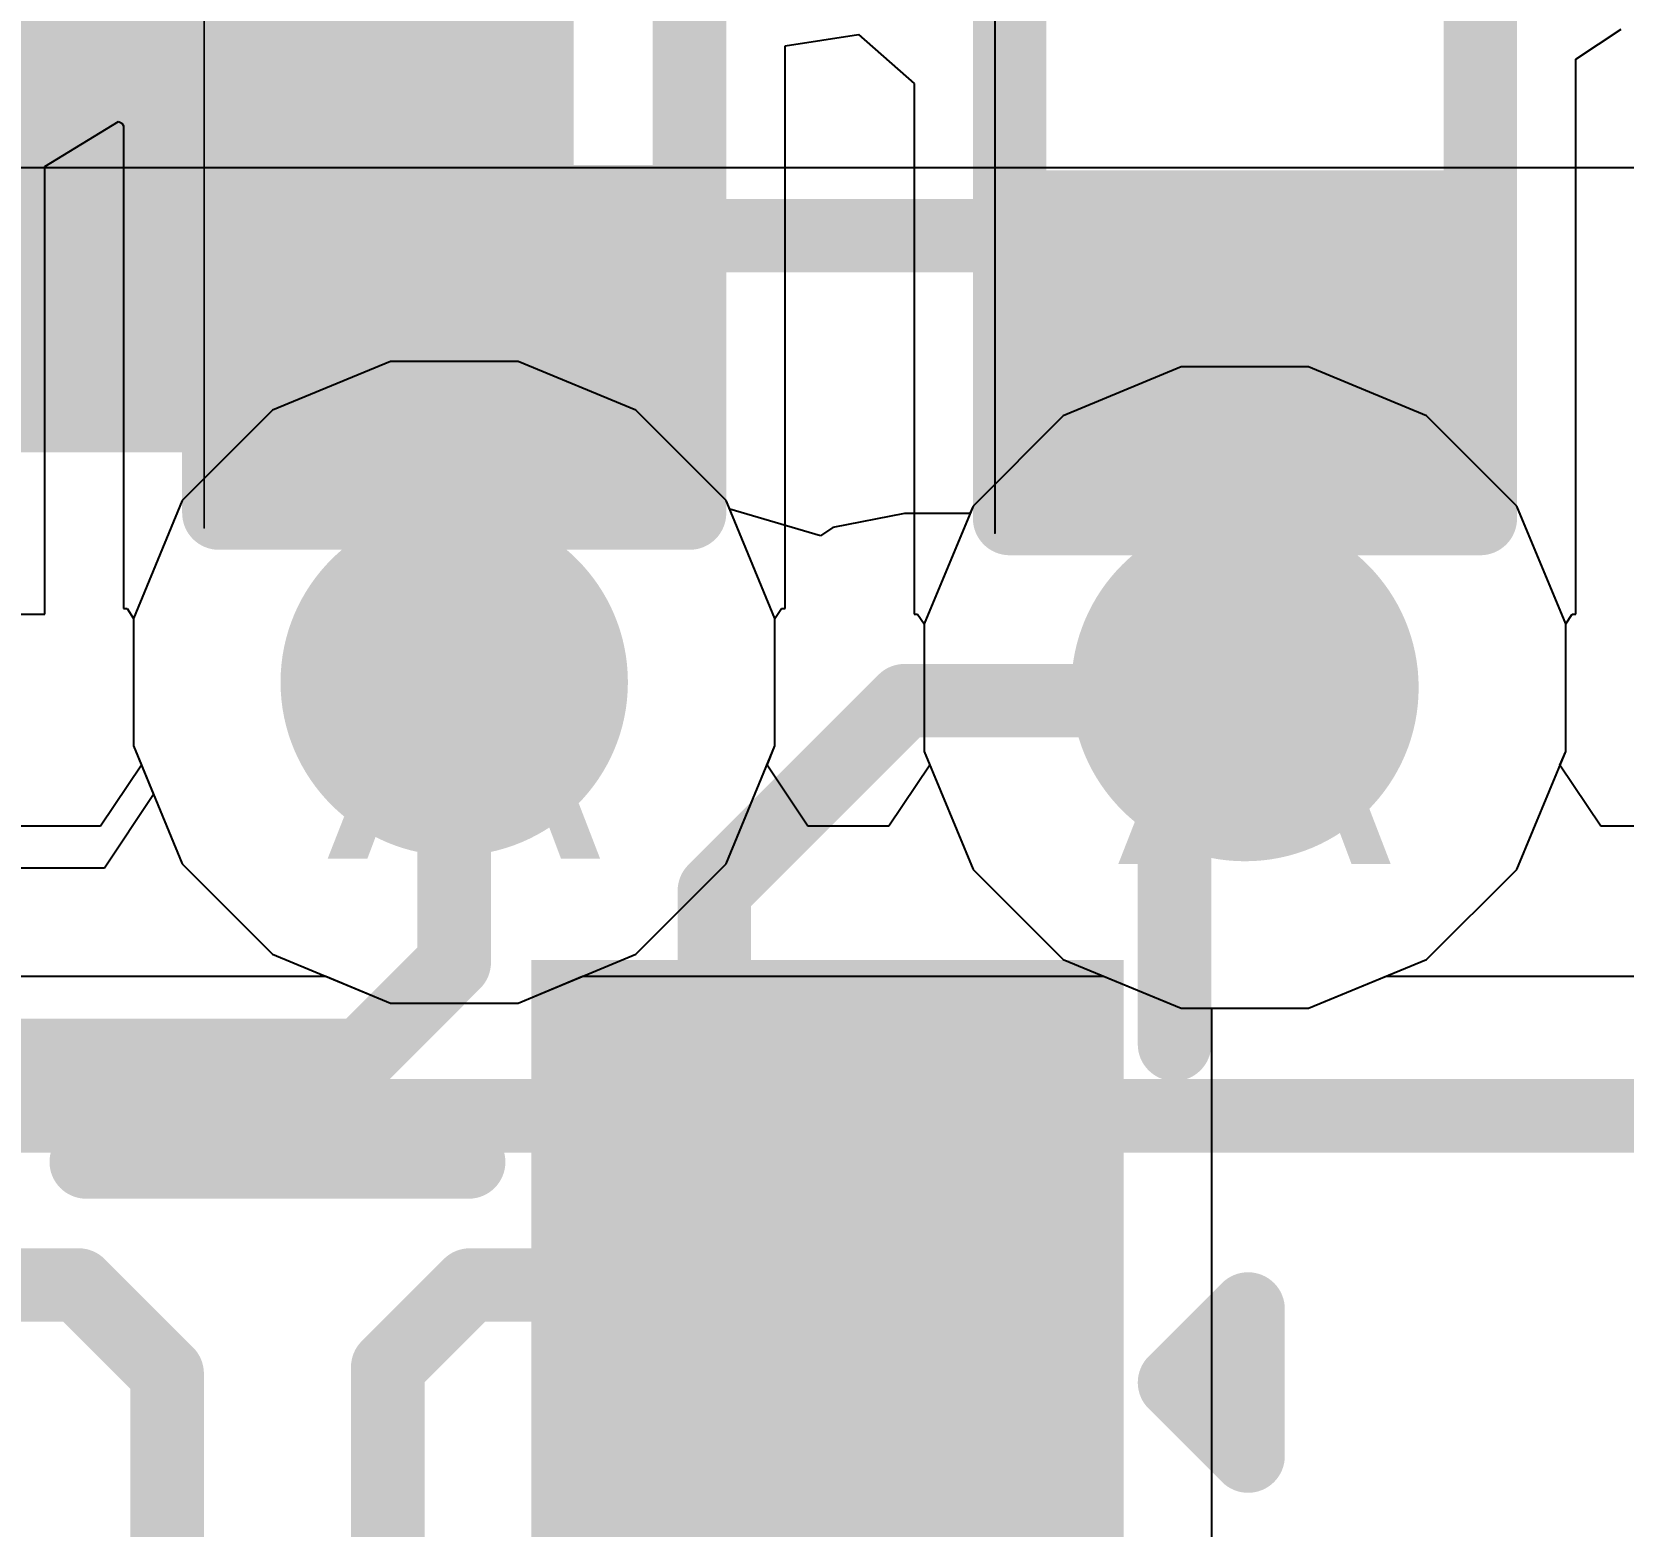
# Model space of a CAD drawing. Header units: inches. Extents: x 0 to 208, y 0 to 213.
# Drawn here: x 4.8709 to 4.9791, y 0.1986 to 0.3002 of the extents above; entities that cross this region are included whole.
import ezdxf

# ---------------------------------------------------------------- set-up
doc = ezdxf.new("R2010")
doc.units = ezdxf.units.IN
doc.header["$MEASUREMENT"] = 0
for name, color, linetype in [('Bottom Layer', 5, 'Continuous'), ('Bottom Overlay', 54, 'Continuous'), ('Bottom Paste', 16, 'Continuous'), ('Bottom Solder', 6, 'Continuous'), ('Drill Drawing', 1, 'Continuous'), ('L2_GND1', 16, 'Continuous'), ('L3_SIG1', 76, 'Continuous'), ('L4_PWR', 90, 'Continuous'), ('L5_GND2', 156, 'Continuous'), ('L6_SIG2', 130, 'Continuous'), ('L7_GND3', 216, 'Continuous'), ('Top Layer', 1, 'Continuous'), ('Top Overlay', 2, 'Continuous'), ('Top Paste', 8, 'Continuous'), ('Top Solder', 216, 'Continuous'), ('Via Holes', 16, 'Continuous')]:
    doc.layers.add(name, color=color, linetype=linetype)
doc.styles.add('Arial', font='', dxfattribs={"height": 0.2})
doc.styles.get('Arial').set_extended_font_data('Arial')

# ---------------------------------------------------------------- blocks, each defined once
blk = doc.blocks.new('SOT_23_B_4')
at = {"layer": 'Bottom Layer'}
for points in [[(-0.05354, 0.05748), (-0.02126, 0.05748), (-0.02126, 0.02126), (-0.05354, 0.02126)], [(-0.01614, -0.02126), (0.01614, -0.02126), (0.01614, -0.05748), (-0.01614, -0.05748)]]:
    blk.add_hatch(color=5, dxfattribs=at).paths.add_polyline_path(points)
at = {"layer": 'Bottom Paste'}
for points in [[(-0.05354, 0.05748), (-0.02126, 0.05748), (-0.02126, 0.02126), (-0.05354, 0.02126)], [(-0.01614, -0.02126), (0.01614, -0.02126), (0.01614, -0.05748), (-0.01614, -0.05748)]]:
    blk.add_hatch(color=16, dxfattribs=at).paths.add_polyline_path(points)
at = {"layer": 'Bottom Solder'}
for points in [[(-0.05754, 0.06148), (-0.01726, 0.06148), (-0.01726, 0.01726), (-0.05754, 0.01726)], [(-0.02014, -0.01726), (0.02014, -0.01726), (0.02014, -0.06148), (-0.02014, -0.06148)]]:
    blk.add_hatch(color=6, dxfattribs=at).paths.add_polyline_path(points)
at = {"layer": 'Bottom Overlay'}
for points in [[(-0.066, 0.051, 0.005, 0.005, 0), (-0.066, 0.041, 0.005, 0.005, 0)], [(-0.061, 0.046, 0.005, 0.005, 0), (-0.066, 0.051, 0.005, 0.005, 0)], [(-0.061, 0.046, 0.005, 0.005, 0), (-0.066, 0.041, 0.005, 0.005, 0)], [(0.013, 0.031, 0.005, 0.005, 0), (-0.013, 0.031, 0.005, 0.005, 0)], [(-0.061, 0.023, 0.005, 0.005, 0), (-0.061, -0.032, 0.005, 0.005, 0)], [(-0.022, -0.032, 0.005, 0.005, 0), (-0.061, -0.032, 0.005, 0.005, 0)]]:
    blk.add_lwpolyline(points, format="xyseb", dxfattribs=at)
for points in [[(-0.06725, 0.051, 0.0025, 0.0025, 1), (-0.06475, 0.051, 0.0025, 0.0025, 1)], [(-0.06725, 0.051, 0.0025, 0.0025, 1), (-0.06475, 0.051, 0.0025, 0.0025, 1)], [(-0.06225, 0.046, 0.0025, 0.0025, 1), (-0.05975, 0.046, 0.0025, 0.0025, 1)], [(-0.06225, 0.046, 0.0025, 0.0025, 1), (-0.05975, 0.046, 0.0025, 0.0025, 1)], [(-0.06725, 0.041, 0.0025, 0.0025, 1), (-0.06475, 0.041, 0.0025, 0.0025, 1)], [(-0.06725, 0.041, 0.0025, 0.0025, 1), (-0.06475, 0.041, 0.0025, 0.0025, 1)], [(-0.01425, 0.031, 0.0025, 0.0025, 1), (-0.01175, 0.031, 0.0025, 0.0025, 1)], [(0.01175, 0.031, 0.0025, 0.0025, 1), (0.01425, 0.031, 0.0025, 0.0025, 1)], [(-0.06225, 0.023, 0.0025, 0.0025, 1), (-0.05975, 0.023, 0.0025, 0.0025, 1)], [(-0.06225, -0.032, 0.0025, 0.0025, 1), (-0.05975, -0.032, 0.0025, 0.0025, 1)], [(-0.06225, -0.032, 0.0025, 0.0025, 1), (-0.05975, -0.032, 0.0025, 0.0025, 1)], [(-0.02325, -0.032, 0.0025, 0.0025, 1), (-0.02075, -0.032, 0.0025, 0.0025, 1)]]:
    blk.add_lwpolyline(points, format="xyseb", close=True, dxfattribs=at)
blk = doc.blocks.new('RES_0402_492')
at = {"layer": 'Top Layer'}
for points in [[(-0.0275, -0.0125), (-0.0275, 0.0125), (-0.0095, 0.0125), (-0.0095, -0.0125)], [(0.0095, -0.0125), (0.0095, 0.0125), (0.0275, 0.0125), (0.0275, -0.0125)]]:
    blk.add_hatch(color=1, dxfattribs=at).paths.add_polyline_path(points)
at = {"layer": 'Top Paste'}
for points in [[(-0.0275, -0.0125), (-0.0275, 0.0125), (-0.0095, 0.0125), (-0.0095, -0.0125)], [(0.0095, -0.0125), (0.0095, 0.0125), (0.0275, 0.0125), (0.0275, -0.0125)]]:
    blk.add_hatch(color=8, dxfattribs=at).paths.add_polyline_path(points)
at = {"layer": 'Top Solder'}
for points in [[(-0.02967, -0.01467), (-0.02967, 0.01466), (-0.00733, 0.01466), (-0.00733, -0.01467)], [(0.00733, -0.01467), (0.00733, 0.01466), (0.02967, 0.01466), (0.02967, -0.01467)]]:
    blk.add_hatch(color=216, dxfattribs=at).paths.add_polyline_path(points)
at = {"layer": 'Top Overlay'}
for points in [[(0.031, 0.016, 0.005, 0.005, 0), (-0.031, 0.016, 0.005, 0.005, 0)], [(-0.031, -0.016, 0.005, 0.005, 0), (-0.031, 0.016, 0.005, 0.005, 0)], [(0.031, -0.016, 0.005, 0.005, 0), (0.031, 0.016, 0.005, 0.005, 0)], [(0.031, -0.016, 0.005, 0.005, 0), (-0.031, -0.016, 0.005, 0.005, 0)], [(0.032, -0.017, 0.000127, 0.000127, 0), (-0.032, -0.017, 0.000127, 0.000127, 0)]]:
    blk.add_lwpolyline(points, format="xyseb", dxfattribs=at)
for points in [[(-0.03225, 0.016, 0.0025, 0.0025, 1), (-0.02975, 0.016, 0.0025, 0.0025, 1)], [(-0.03225, 0.016, 0.0025, 0.0025, 1), (-0.02975, 0.016, 0.0025, 0.0025, 1)], [(0.02975, 0.016, 0.0025, 0.0025, 1), (0.03225, 0.016, 0.0025, 0.0025, 1)], [(0.02975, 0.016, 0.0025, 0.0025, 1), (0.03225, 0.016, 0.0025, 0.0025, 1)], [(-0.03225, -0.016, 0.0025, 0.0025, 1), (-0.02975, -0.016, 0.0025, 0.0025, 1)], [(-0.03225, -0.016, 0.0025, 0.0025, 1), (-0.02975, -0.016, 0.0025, 0.0025, 1)], [(0.02975, -0.016, 0.0025, 0.0025, 1), (0.03225, -0.016, 0.0025, 0.0025, 1)], [(0.02975, -0.016, 0.0025, 0.0025, 1), (0.03225, -0.016, 0.0025, 0.0025, 1)], [(-0.03203, -0.017, 0.0000635, 0.0000635, 1), (-0.03197, -0.017, 0.0000635, 0.0000635, 1)], [(0.03197, -0.017, 0.0000635, 0.0000635, 1), (0.03203, -0.017, 0.0000635, 0.0000635, 1)]]:
    blk.add_lwpolyline(points, format="xyseb", close=True, dxfattribs=at)
blk = doc.blocks.new('RES_0402_493')
at = {"layer": 'Top Layer'}
for points in [[(-0.0275, -0.0125), (-0.0275, 0.0125), (-0.0095, 0.0125), (-0.0095, -0.0125)], [(0.0095, -0.0125), (0.0095, 0.0125), (0.0275, 0.0125), (0.0275, -0.0125)]]:
    blk.add_hatch(color=1, dxfattribs=at).paths.add_polyline_path(points)
at = {"layer": 'Top Paste'}
for points in [[(-0.0275, -0.0125), (-0.0275, 0.0125), (-0.0095, 0.0125), (-0.0095, -0.0125)], [(0.0095, -0.0125), (0.0095, 0.0125), (0.0275, 0.0125), (0.0275, -0.0125)]]:
    blk.add_hatch(color=8, dxfattribs=at).paths.add_polyline_path(points)
at = {"layer": 'Top Solder'}
for points in [[(-0.02967, -0.01466), (-0.02967, 0.01467), (-0.00733, 0.01467), (-0.00733, -0.01466)], [(0.00733, -0.01466), (0.00733, 0.01467), (0.02967, 0.01467), (0.02967, -0.01466)]]:
    blk.add_hatch(color=216, dxfattribs=at).paths.add_polyline_path(points)
at = {"layer": 'Top Overlay'}
for points in [[(0.031, 0.016, 0.005, 0.005, 0), (-0.031, 0.016, 0.005, 0.005, 0)], [(-0.031, -0.016, 0.005, 0.005, 0), (-0.031, 0.016, 0.005, 0.005, 0)], [(0.031, -0.016, 0.005, 0.005, 0), (0.031, 0.016, 0.005, 0.005, 0)], [(0.031, -0.016, 0.005, 0.005, 0), (-0.031, -0.016, 0.005, 0.005, 0)], [(0.032, -0.017, 0.000127, 0.000127, 0), (-0.032, -0.017, 0.000127, 0.000127, 0)]]:
    blk.add_lwpolyline(points, format="xyseb", dxfattribs=at)
for points in [[(-0.03225, 0.016, 0.0025, 0.0025, 1), (-0.02975, 0.016, 0.0025, 0.0025, 1)], [(-0.03225, 0.016, 0.0025, 0.0025, 1), (-0.02975, 0.016, 0.0025, 0.0025, 1)], [(0.02975, 0.016, 0.0025, 0.0025, 1), (0.03225, 0.016, 0.0025, 0.0025, 1)], [(0.02975, 0.016, 0.0025, 0.0025, 1), (0.03225, 0.016, 0.0025, 0.0025, 1)], [(-0.03225, -0.016, 0.0025, 0.0025, 1), (-0.02975, -0.016, 0.0025, 0.0025, 1)], [(-0.03225, -0.016, 0.0025, 0.0025, 1), (-0.02975, -0.016, 0.0025, 0.0025, 1)], [(0.02975, -0.016, 0.0025, 0.0025, 1), (0.03225, -0.016, 0.0025, 0.0025, 1)], [(0.02975, -0.016, 0.0025, 0.0025, 1), (0.03225, -0.016, 0.0025, 0.0025, 1)], [(-0.03203, -0.017, 0.0000635, 0.0000635, 1), (-0.03197, -0.017, 0.0000635, 0.0000635, 1)], [(0.03197, -0.017, 0.0000635, 0.0000635, 1), (0.03203, -0.017, 0.0000635, 0.0000635, 1)]]:
    blk.add_lwpolyline(points, format="xyseb", close=True, dxfattribs=at)
blk = doc.blocks.new('HX20012_6A_______530')
at = {"layer": 'Top Overlay'}
blk.add_lwpolyline([(-0.16, 0.108, 0.005, 0.005, 0), (0.16, 0.108, 0.005, 0.005, 0)], format="xyseb", dxfattribs=at)

msp = doc.modelspace()

# ---------------------------------------------------------------- hatches: boundary and pattern name
at = {"layer": 'Bottom Layer'}
h = msp.add_hatch(color=5, dxfattribs=at)
edge = h.paths.add_edge_path()
edge.add_arc((4.89962, 0.256), 0.01181, 0, 360)
h = msp.add_hatch(color=5, dxfattribs=at)
edge = h.paths.add_edge_path()
edge.add_arc((4.95339, 0.25563), 0.01181, 0, 360)
at = {"layer": 'L2_GND1'}
h = msp.add_hatch(color=16, dxfattribs=at)
edge = h.paths.add_edge_path()
edge.add_arc((4.89962, 0.256), 0.01181, 0, 360)
h = msp.add_hatch(color=16, dxfattribs=at)
edge = h.paths.add_edge_path()
edge.add_arc((4.95339, 0.25563), 0.01181, 0, 360)
at = {"layer": 'L3_SIG1'}
h = msp.add_hatch(color=76, dxfattribs=at)
edge = h.paths.add_edge_path()
edge.add_arc((4.89962, 0.256), 0.01181, 0, 360)
h = msp.add_hatch(color=76, dxfattribs=at)
edge = h.paths.add_edge_path()
edge.add_arc((4.95339, 0.25563), 0.01181, 0, 360)
at = {"layer": 'L4_PWR'}
h = msp.add_hatch(color=90, dxfattribs=at)
edge = h.paths.add_edge_path()
edge.add_arc((4.89962, 0.256), 0.01181, 0, 360)
h = msp.add_hatch(color=90, dxfattribs=at)
edge = h.paths.add_edge_path()
edge.add_arc((4.95339, 0.25563), 0.01181, 0, 360)
at = {"layer": 'L5_GND2'}
h = msp.add_hatch(color=156, dxfattribs=at)
edge = h.paths.add_edge_path()
edge.add_arc((4.89962, 0.256), 0.01181, 0, 360)
h = msp.add_hatch(color=156, dxfattribs=at)
edge = h.paths.add_edge_path()
edge.add_arc((4.95339, 0.25563), 0.01181, 0, 360)
at = {"layer": 'L6_SIG2'}
h = msp.add_hatch(color=130, dxfattribs=at)
edge = h.paths.add_edge_path()
edge.add_arc((4.89962, 0.256), 0.01181, 0, 360)
h = msp.add_hatch(color=130, dxfattribs=at)
edge = h.paths.add_edge_path()
edge.add_arc((4.95339, 0.25563), 0.01181, 0, 360)
at = {"layer": 'L7_GND3'}
h = msp.add_hatch(color=216, dxfattribs=at)
edge = h.paths.add_edge_path()
edge.add_arc((4.89962, 0.256), 0.01181, 0, 360)
h = msp.add_hatch(color=216, dxfattribs=at)
edge = h.paths.add_edge_path()
edge.add_arc((4.95339, 0.25563), 0.01181, 0, 360)
at = {"layer": 'Top Layer'}
h = msp.add_hatch(color=1, dxfattribs=at)
edge = h.paths.add_edge_path()
edge.add_arc((4.89962, 0.256), 0.01181, 0, 360)
h = msp.add_hatch(color=1, dxfattribs=at)
edge = h.paths.add_edge_path()
edge.add_arc((4.95339, 0.25563), 0.01181, 0, 360)
at = {"layer": 'Via Holes'}
h = msp.add_hatch(color=7, dxfattribs=at)
edge = h.paths.add_edge_path()
edge.add_arc((4.89962, 0.256), 0.00591, 0, 360)
h = msp.add_hatch(color=7, dxfattribs=at)
edge = h.paths.add_edge_path()
edge.add_arc((4.95339, 0.25563), 0.00591, 0, 360)

# ---------------------------------------------------------------- linework, layer by layer
at = {"layer": 'Bottom Layer'}
for p, q in [((4.89528, 0.27781), (4.88727, 0.27449)), ((4.90396, 0.27781), (4.89528, 0.27781)), ((4.91198, 0.27449), (4.90396, 0.27781)), ((4.94905, 0.27744), (4.94103, 0.27412)), ((4.95772, 0.27744), (4.94905, 0.27744)), ((4.96574, 0.27412), (4.95772, 0.27744)), ((4.88727, 0.27449), (4.88113, 0.26835)), ((4.91811, 0.26835), (4.91198, 0.27449)), ((4.94103, 0.27412), (4.9349, 0.26798)), ((4.97188, 0.26798), (4.96574, 0.27412)), ((4.88113, 0.26835), (4.87781, 0.26033)), ((4.91835, 0.26777), (4.91811, 0.26835)), ((4.92452, 0.26595), (4.91835, 0.26777)), ((4.93024, 0.26748), (4.92536, 0.26651)), ((4.93469, 0.26748), (4.93024, 0.26748)), ((4.9349, 0.26798), (4.93469, 0.26748)), ((4.9752, 0.25997), (4.97188, 0.26798)), ((4.92536, 0.26651), (4.92452, 0.26595)), ((4.87781, 0.26033), (4.87781, 0.25166)), ((4.9752, 0.25129), (4.9752, 0.25997)), ((4.87781, 0.25166), (4.87918, 0.24836)), ((4.97188, 0.24327), (4.9752, 0.25129)), ((4.87918, 0.24836), (4.87584, 0.24336)), ((4.87584, 0.24336), (4.86871, 0.24336)), ((4.96574, 0.23714), (4.97188, 0.24327)), ((4.95772, 0.23382), (4.96574, 0.23714)), ((4.95114, 0.19095), (4.95114, 0.23382)), ((4.95114, 0.23382), (4.95772, 0.23382))]:
    msp.add_line(p, q, dxfattribs=at)
for points in [[(4.89962, 0.23694, 0.005, 0.005, 0), (4.89962, 0.256, 0.005, 0.005, 0)], [(4.9525, 0.25474, 0.005, 0.005, 0), (4.95339, 0.25563, 0.005, 0.005, 0)], [(4.91731, 0.24181, 0.005, 0.005, 0), (4.93024, 0.25474, 0.005, 0.005, 0)], [(4.93024, 0.25474, 0.005, 0.005, 0), (4.9525, 0.25474, 0.005, 0.005, 0)], [(4.91731, 0.22269, 0.005, 0.005, 0), (4.91731, 0.24181, 0.005, 0.005, 0)], [(4.8933, 0.23061, 0.005, 0.005, 0), (4.89962, 0.23694, 0.005, 0.005, 0)], [(4.86384, 0.23061, 0.005, 0.005, 0), (4.8933, 0.23061, 0.005, 0.005, 0)], [(4.91731, 0.22269, 0.005, 0.005, 0), (4.925, 0.215, 0.005, 0.005, 0)], [(4.8502, 0.215, 0.005, 0.005, 0), (4.87408, 0.215, 0.005, 0.005, 0)], [(4.87408, 0.215, 0.005, 0.005, 0), (4.8801, 0.20898, 0.005, 0.005, 0)], [(4.8951, 0.20942, 0.005, 0.005, 0), (4.90068, 0.215, 0.005, 0.005, 0)], [(4.90068, 0.215, 0.005, 0.005, 0), (4.925, 0.215, 0.005, 0.005, 0)], [(4.8801, 0.1791, 0.005, 0.005, 0), (4.8801, 0.20898, 0.005, 0.005, 0)], [(4.8951, 0.1791, 0.005, 0.005, 0), (4.8951, 0.20942, 0.005, 0.005, 0)]]:
    msp.add_lwpolyline(points, format="xyseb", dxfattribs=at)
for points in [[(4.89837, 0.256, 0.0025, 0.0025, 1), (4.90087, 0.256, 0.0025, 0.0025, 1)], [(4.95214, 0.25563, 0.0025, 0.0025, 1), (4.95464, 0.25563, 0.0025, 0.0025, 1)], [(4.92899, 0.25474, 0.0025, 0.0025, 1), (4.93149, 0.25474, 0.0025, 0.0025, 1)], [(4.92899, 0.25474, 0.0025, 0.0025, 1), (4.93149, 0.25474, 0.0025, 0.0025, 1)], [(4.95125, 0.25474, 0.0025, 0.0025, 1), (4.95375, 0.25474, 0.0025, 0.0025, 1)], [(4.95125, 0.25474, 0.0025, 0.0025, 1), (4.95375, 0.25474, 0.0025, 0.0025, 1)], [(4.91606, 0.24181, 0.0025, 0.0025, 1), (4.91856, 0.24181, 0.0025, 0.0025, 1)], [(4.91606, 0.24181, 0.0025, 0.0025, 1), (4.91856, 0.24181, 0.0025, 0.0025, 1)], [(4.89837, 0.23694, 0.0025, 0.0025, 1), (4.90087, 0.23694, 0.0025, 0.0025, 1)], [(4.89837, 0.23694, 0.0025, 0.0025, 1), (4.90087, 0.23694, 0.0025, 0.0025, 1)], [(4.89205, 0.23061, 0.0025, 0.0025, 1), (4.89455, 0.23061, 0.0025, 0.0025, 1)], [(4.89205, 0.23061, 0.0025, 0.0025, 1), (4.89455, 0.23061, 0.0025, 0.0025, 1)], [(4.91606, 0.22269, 0.0025, 0.0025, 1), (4.91856, 0.22269, 0.0025, 0.0025, 1)], [(4.91606, 0.22269, 0.0025, 0.0025, 1), (4.91856, 0.22269, 0.0025, 0.0025, 1)], [(4.87283, 0.215, 0.0025, 0.0025, 1), (4.87533, 0.215, 0.0025, 0.0025, 1)], [(4.87283, 0.215, 0.0025, 0.0025, 1), (4.87533, 0.215, 0.0025, 0.0025, 1)], [(4.89943, 0.215, 0.0025, 0.0025, 1), (4.90193, 0.215, 0.0025, 0.0025, 1)], [(4.89943, 0.215, 0.0025, 0.0025, 1), (4.90193, 0.215, 0.0025, 0.0025, 1)], [(4.92375, 0.215, 0.0025, 0.0025, 1), (4.92625, 0.215, 0.0025, 0.0025, 1)], [(4.92375, 0.215, 0.0025, 0.0025, 1), (4.92625, 0.215, 0.0025, 0.0025, 1)], [(4.87885, 0.20898, 0.0025, 0.0025, 1), (4.88135, 0.20898, 0.0025, 0.0025, 1)], [(4.87885, 0.20898, 0.0025, 0.0025, 1), (4.88135, 0.20898, 0.0025, 0.0025, 1)], [(4.89385, 0.20942, 0.0025, 0.0025, 1), (4.89635, 0.20942, 0.0025, 0.0025, 1)], [(4.89385, 0.20942, 0.0025, 0.0025, 1), (4.89635, 0.20942, 0.0025, 0.0025, 1)]]:
    msp.add_lwpolyline(points, format="xyseb", close=True, dxfattribs=at)
at = {"layer": 'L2_GND1'}
for p, q in [((4.89528, 0.27781), (4.88727, 0.27449)), ((4.90396, 0.27781), (4.89528, 0.27781)), ((4.91198, 0.27449), (4.90396, 0.27781)), ((4.94905, 0.27744), (4.94103, 0.27412)), ((4.95772, 0.27744), (4.94905, 0.27744)), ((4.96574, 0.27412), (4.95772, 0.27744)), ((4.88727, 0.27449), (4.88113, 0.26835)), ((4.91811, 0.26835), (4.91198, 0.27449)), ((4.94103, 0.27412), (4.9349, 0.26798)), ((4.97188, 0.26798), (4.96574, 0.27412)), ((4.88113, 0.26835), (4.87781, 0.26033)), ((4.92143, 0.26033), (4.91811, 0.26835)), ((4.9349, 0.26798), (4.93157, 0.25997)), ((4.9752, 0.25997), (4.97188, 0.26798)), ((4.87781, 0.26033), (4.87781, 0.25166)), ((4.92143, 0.25166), (4.92143, 0.26033)), ((4.93157, 0.25997), (4.93157, 0.25129)), ((4.9752, 0.25129), (4.9752, 0.25997)), ((4.87781, 0.25166), (4.88113, 0.24364)), ((4.91811, 0.24364), (4.92143, 0.25166)), ((4.93157, 0.25129), (4.9349, 0.24327)), ((4.97188, 0.24327), (4.9752, 0.25129)), ((4.88113, 0.24364), (4.88727, 0.23751)), ((4.91198, 0.23751), (4.91811, 0.24364)), ((4.9349, 0.24327), (4.94103, 0.23714)), ((4.96574, 0.23714), (4.97188, 0.24327)), ((4.88727, 0.23751), (4.89528, 0.23418)), ((4.90396, 0.23418), (4.91198, 0.23751)), ((4.94103, 0.23714), (4.94905, 0.23382)), ((4.95772, 0.23382), (4.96574, 0.23714)), ((4.89528, 0.23418), (4.90396, 0.23418)), ((4.94905, 0.23382), (4.95772, 0.23382))]:
    msp.add_line(p, q, dxfattribs=at)
at = {"layer": 'L3_SIG1'}
for p, q in [((4.89528, 0.27781), (4.88727, 0.27449)), ((4.90396, 0.27781), (4.89528, 0.27781)), ((4.91198, 0.27449), (4.90396, 0.27781)), ((4.94905, 0.27744), (4.94103, 0.27412)), ((4.95772, 0.27744), (4.94905, 0.27744)), ((4.96574, 0.27412), (4.95772, 0.27744)), ((4.88727, 0.27449), (4.88113, 0.26835)), ((4.91811, 0.26835), (4.91198, 0.27449)), ((4.94103, 0.27412), (4.9349, 0.26798)), ((4.97188, 0.26798), (4.96574, 0.27412)), ((4.88113, 0.26835), (4.87781, 0.26033)), ((4.92143, 0.26033), (4.91811, 0.26835)), ((4.9349, 0.26798), (4.93157, 0.25997)), ((4.9752, 0.25997), (4.97188, 0.26798)), ((4.87781, 0.26033), (4.87781, 0.25166)), ((4.92143, 0.25166), (4.92143, 0.26033)), ((4.93157, 0.25997), (4.93157, 0.25129)), ((4.9752, 0.25129), (4.9752, 0.25997)), ((4.87781, 0.25166), (4.87835, 0.25035)), ((4.92089, 0.25035), (4.92143, 0.25166)), ((4.93157, 0.25129), (4.93196, 0.25035)), ((4.97481, 0.25035), (4.9752, 0.25129)), ((4.87835, 0.25035), (4.87557, 0.2462)), ((4.92367, 0.2462), (4.92089, 0.25035)), ((4.93196, 0.25035), (4.92918, 0.2462)), ((4.97759, 0.2462), (4.97481, 0.25035)), ((4.87557, 0.2462), (4.86989, 0.2462)), ((4.92918, 0.2462), (4.92367, 0.2462)), ((5.094, 0.2462), (4.97759, 0.2462)), ((4.85604, 0.236), (4.8909, 0.236)), ((4.8909, 0.236), (4.89528, 0.23418)), ((4.90396, 0.23418), (4.90834, 0.236)), ((4.90834, 0.236), (4.94377, 0.236)), ((4.94377, 0.236), (4.94905, 0.23382)), ((4.95772, 0.23382), (4.963, 0.236)), ((4.963, 0.236), (5.094, 0.236)), ((4.89528, 0.23418), (4.90396, 0.23418)), ((4.94905, 0.23382), (4.95772, 0.23382))]:
    msp.add_line(p, q, dxfattribs=at)
at = {"layer": 'L4_PWR'}
for p, q in [((4.89528, 0.27781), (4.88727, 0.27449)), ((4.90396, 0.27781), (4.89528, 0.27781)), ((4.91198, 0.27449), (4.90396, 0.27781)), ((4.94905, 0.27744), (4.94103, 0.27412)), ((4.95772, 0.27744), (4.94905, 0.27744)), ((4.96574, 0.27412), (4.95772, 0.27744)), ((4.88727, 0.27449), (4.88113, 0.26835)), ((4.91811, 0.26835), (4.91198, 0.27449)), ((4.94103, 0.27412), (4.9349, 0.26798)), ((4.97188, 0.26798), (4.96574, 0.27412)), ((4.88113, 0.26835), (4.87781, 0.26033)), ((4.92143, 0.26033), (4.91811, 0.26835)), ((4.9349, 0.26798), (4.93157, 0.25997)), ((4.9752, 0.25997), (4.97188, 0.26798)), ((4.87781, 0.26033), (4.87781, 0.25166)), ((4.92143, 0.25166), (4.92143, 0.26033)), ((4.93157, 0.25997), (4.93157, 0.25129)), ((4.9752, 0.25129), (4.9752, 0.25997)), ((4.87781, 0.25166), (4.88113, 0.24364)), ((4.91811, 0.24364), (4.92143, 0.25166)), ((4.93157, 0.25129), (4.9349, 0.24327)), ((4.97188, 0.24327), (4.9752, 0.25129)), ((4.88113, 0.24364), (4.88727, 0.23751)), ((4.91198, 0.23751), (4.91811, 0.24364)), ((4.9349, 0.24327), (4.94103, 0.23714)), ((4.96574, 0.23714), (4.97188, 0.24327)), ((4.88727, 0.23751), (4.89528, 0.23418)), ((4.90396, 0.23418), (4.91198, 0.23751)), ((4.94103, 0.23714), (4.94905, 0.23382)), ((4.95772, 0.23382), (4.96574, 0.23714)), ((4.89528, 0.23418), (4.90396, 0.23418)), ((4.94905, 0.23382), (4.95772, 0.23382))]:
    msp.add_line(p, q, dxfattribs=at)
at = {"layer": 'L5_GND2'}
for p, q in [((4.89528, 0.27781), (4.88727, 0.27449)), ((4.90396, 0.27781), (4.89528, 0.27781)), ((4.91198, 0.27449), (4.90396, 0.27781)), ((4.94905, 0.27744), (4.94103, 0.27412)), ((4.95772, 0.27744), (4.94905, 0.27744)), ((4.96574, 0.27412), (4.95772, 0.27744)), ((4.88727, 0.27449), (4.88113, 0.26835)), ((4.91811, 0.26835), (4.91198, 0.27449)), ((4.94103, 0.27412), (4.9349, 0.26798)), ((4.97188, 0.26798), (4.96574, 0.27412)), ((4.88113, 0.26835), (4.87781, 0.26033)), ((4.92143, 0.26033), (4.91811, 0.26835)), ((4.9349, 0.26798), (4.93157, 0.25997)), ((4.9752, 0.25997), (4.97188, 0.26798)), ((4.87781, 0.26033), (4.87781, 0.25166)), ((4.92143, 0.25166), (4.92143, 0.26033)), ((4.93157, 0.25997), (4.93157, 0.25129)), ((4.9752, 0.25129), (4.9752, 0.25997)), ((4.87781, 0.25166), (4.88113, 0.24364)), ((4.91811, 0.24364), (4.92143, 0.25166)), ((4.93157, 0.25129), (4.9349, 0.24327)), ((4.97188, 0.24327), (4.9752, 0.25129)), ((4.88113, 0.24364), (4.88727, 0.23751)), ((4.91198, 0.23751), (4.91811, 0.24364)), ((4.9349, 0.24327), (4.94103, 0.23714)), ((4.96574, 0.23714), (4.97188, 0.24327)), ((4.88727, 0.23751), (4.89528, 0.23418)), ((4.90396, 0.23418), (4.91198, 0.23751)), ((4.94103, 0.23714), (4.94905, 0.23382)), ((4.95772, 0.23382), (4.96574, 0.23714)), ((4.89528, 0.23418), (4.90396, 0.23418)), ((4.94905, 0.23382), (4.95772, 0.23382))]:
    msp.add_line(p, q, dxfattribs=at)
at = {"layer": 'L6_SIG2'}
for p, q in [((4.71788, 0.291), (5.098, 0.291)), ((4.89528, 0.27781), (4.88727, 0.27449)), ((4.90396, 0.27781), (4.89528, 0.27781)), ((4.91198, 0.27449), (4.90396, 0.27781)), ((4.94905, 0.27744), (4.94103, 0.27412)), ((4.95772, 0.27744), (4.94905, 0.27744)), ((4.96574, 0.27412), (4.95772, 0.27744)), ((4.88727, 0.27449), (4.88113, 0.26835)), ((4.91811, 0.26835), (4.91198, 0.27449)), ((4.94103, 0.27412), (4.9349, 0.26798)), ((4.97188, 0.26798), (4.96574, 0.27412)), ((4.88113, 0.26835), (4.87781, 0.26033)), ((4.92143, 0.26033), (4.91811, 0.26835)), ((4.9349, 0.26798), (4.93157, 0.25997)), ((4.9752, 0.25997), (4.97188, 0.26798)), ((4.87781, 0.26033), (4.87781, 0.25166)), ((4.92143, 0.25166), (4.92143, 0.26033)), ((4.93157, 0.25997), (4.93157, 0.25129)), ((4.9752, 0.25129), (4.9752, 0.25997)), ((4.87781, 0.25166), (4.88113, 0.24364)), ((4.91811, 0.24364), (4.92143, 0.25166)), ((4.93157, 0.25129), (4.9349, 0.24327)), ((4.97188, 0.24327), (4.9752, 0.25129)), ((4.88113, 0.24364), (4.88727, 0.23751)), ((4.91198, 0.23751), (4.91811, 0.24364)), ((4.9349, 0.24327), (4.94103, 0.23714)), ((4.96574, 0.23714), (4.97188, 0.24327)), ((4.88727, 0.23751), (4.89528, 0.23418)), ((4.90396, 0.23418), (4.91198, 0.23751)), ((4.94103, 0.23714), (4.94905, 0.23382)), ((4.95772, 0.23382), (4.96574, 0.23714)), ((4.89528, 0.23418), (4.90396, 0.23418)), ((4.94905, 0.23382), (4.95772, 0.23382))]:
    msp.add_line(p, q, dxfattribs=at)
at = {"layer": 'L7_GND3'}
for p, q in [((4.89528, 0.27781), (4.88727, 0.27449)), ((4.90396, 0.27781), (4.89528, 0.27781)), ((4.91198, 0.27449), (4.90396, 0.27781)), ((4.94905, 0.27744), (4.94103, 0.27412)), ((4.95772, 0.27744), (4.94905, 0.27744)), ((4.96574, 0.27412), (4.95772, 0.27744)), ((4.88727, 0.27449), (4.88113, 0.26835)), ((4.91811, 0.26835), (4.91198, 0.27449)), ((4.94103, 0.27412), (4.9349, 0.26798)), ((4.97188, 0.26798), (4.96574, 0.27412)), ((4.88113, 0.26835), (4.87781, 0.26033)), ((4.92143, 0.26033), (4.91811, 0.26835)), ((4.9349, 0.26798), (4.93157, 0.25997)), ((4.9752, 0.25997), (4.97188, 0.26798)), ((4.87781, 0.26033), (4.87781, 0.25166)), ((4.92143, 0.25166), (4.92143, 0.26033)), ((4.93157, 0.25997), (4.93157, 0.25129)), ((4.9752, 0.25129), (4.9752, 0.25997)), ((4.87781, 0.25166), (4.88113, 0.24364)), ((4.91811, 0.24364), (4.92143, 0.25166)), ((4.93157, 0.25129), (4.9349, 0.24327)), ((4.97188, 0.24327), (4.9752, 0.25129)), ((4.88113, 0.24364), (4.88727, 0.23751)), ((4.91198, 0.23751), (4.91811, 0.24364)), ((4.9349, 0.24327), (4.94103, 0.23714)), ((4.96574, 0.23714), (4.97188, 0.24327)), ((4.88727, 0.23751), (4.89528, 0.23418)), ((4.90396, 0.23418), (4.91198, 0.23751)), ((4.94103, 0.23714), (4.94905, 0.23382)), ((4.95772, 0.23382), (4.96574, 0.23714)), ((4.89528, 0.23418), (4.90396, 0.23418)), ((4.94905, 0.23382), (4.95772, 0.23382))]:
    msp.add_line(p, q, dxfattribs=at)
at = {"layer": 'Top Layer'}
for p, q in [((4.92212, 0.29928), (4.92712, 0.30005)), ((4.92712, 0.30005), (4.93089, 0.29671)), ((4.97589, 0.29836), (4.97896, 0.30042)), ((4.92212, 0.261), (4.92212, 0.29928)), ((4.97589, 0.26063), (4.97589, 0.29836)), ((4.93089, 0.29671), (4.93089, 0.26063)), ((4.87179, 0.29106), (4.87679, 0.29414)), ((4.87679, 0.29414), (4.87702, 0.29402)), ((4.87702, 0.29402), (4.87712, 0.29384)), ((4.87712, 0.29384), (4.87712, 0.261)), ((4.87179, 0.26063), (4.87179, 0.29106)), ((4.87712, 0.261), (4.87737, 0.261)), ((4.87737, 0.261), (4.87781, 0.26033)), ((4.92143, 0.26033), (4.92188, 0.261)), ((4.92188, 0.261), (4.92212, 0.261)), ((4.86803, 0.26063), (4.87179, 0.26063)), ((4.87781, 0.26033), (4.87781, 0.25166)), ((4.92143, 0.25166), (4.92143, 0.26033)), ((4.93089, 0.26063), (4.93113, 0.26063)), ((4.93113, 0.26063), (4.93157, 0.25997)), ((4.93157, 0.25997), (4.93157, 0.25129)), ((4.9752, 0.25997), (4.97564, 0.26063)), ((4.9752, 0.25129), (4.9752, 0.25997)), ((4.97564, 0.26063), (4.97589, 0.26063)), ((4.87781, 0.25166), (4.88113, 0.24364)), ((4.91811, 0.24364), (4.92143, 0.25166)), ((4.93157, 0.25129), (4.9349, 0.24327)), ((4.97188, 0.24327), (4.9752, 0.25129)), ((4.88113, 0.24364), (4.88727, 0.23751)), ((4.91198, 0.23751), (4.91811, 0.24364)), ((4.9349, 0.24327), (4.94103, 0.23714)), ((4.96574, 0.23714), (4.97188, 0.24327)), ((4.88727, 0.23751), (4.89528, 0.23418)), ((4.90396, 0.23418), (4.91198, 0.23751)), ((4.94103, 0.23714), (4.94905, 0.23382)), ((4.95772, 0.23382), (4.96574, 0.23714)), ((4.89528, 0.23418), (4.90396, 0.23418)), ((4.94905, 0.23382), (4.95772, 0.23382))]:
    msp.add_line(p, q, dxfattribs=at)
for points in [[(4.89962, 0.256, 0.005, 0.005, 0), (4.89962, 0.28, 0.005, 0.005, 0)], [(4.95339, 0.25563, 0.005, 0.005, 0), (4.95339, 0.27963, 0.005, 0.005, 0)]]:
    msp.add_lwpolyline(points, format="xyseb", dxfattribs=at)
for points in [[(4.89837, 0.28, 0.0025, 0.0025, 1), (4.90087, 0.28, 0.0025, 0.0025, 1)], [(4.95214, 0.27963, 0.0025, 0.0025, 1), (4.95464, 0.27963, 0.0025, 0.0025, 1)], [(4.89837, 0.256, 0.0025, 0.0025, 1), (4.90087, 0.256, 0.0025, 0.0025, 1)], [(4.95214, 0.25563, 0.0025, 0.0025, 1), (4.95464, 0.25563, 0.0025, 0.0025, 1)]]:
    msp.add_lwpolyline(points, format="xyseb", close=True, dxfattribs=at)

# ---------------------------------------------------------------- block references
for name, p, rotation in [('RES_0402_492', (4.89962, 0.2985), 270), ('RES_0402_493', (4.95339, 0.29813), 270), ('SOT_23_B_4', (4.8876, 0.25437), 180)]:
    msp.add_blockref(name, p, dxfattribs=dict(rotation=rotation))
msp.add_blockref('HX20012_6A_______530', (4.92842, 0.11851))

# ---------------------------------------------------------------- texts
at = {"layer": 'Drill Drawing', "style": 'Arial'}
for p in [(4.89096, 0.244), (4.94472, 0.24363)]:
    msp.add_text('A', height=0.02, dxfattribs=at).set_placement(p)

doc.saveas('drawing.dxf')
